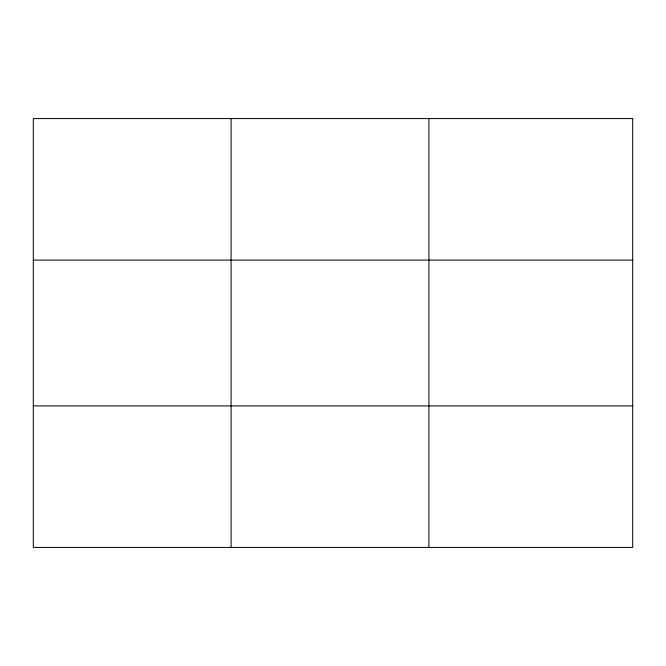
<?xml version="1.0" encoding="UTF-8"?>
<svg xmlns="http://www.w3.org/2000/svg" width="666" height="666" viewBox="0 0 666 666"><rect width="100%" height="100%" fill="white"/><g stroke="black" fill="none" stroke-linecap="round" stroke-linejoin="round"><path stroke-width="1" d="M231.102 118.581L231.102 547.419M428.904 118.581L428.904 547.419M33.3 260.098L632.7 260.098M33.3 405.902L632.7 405.902M632.7 118.581L632.7 547.419L33.3 547.419L33.3 118.581L632.7 118.581"/></g></svg>
